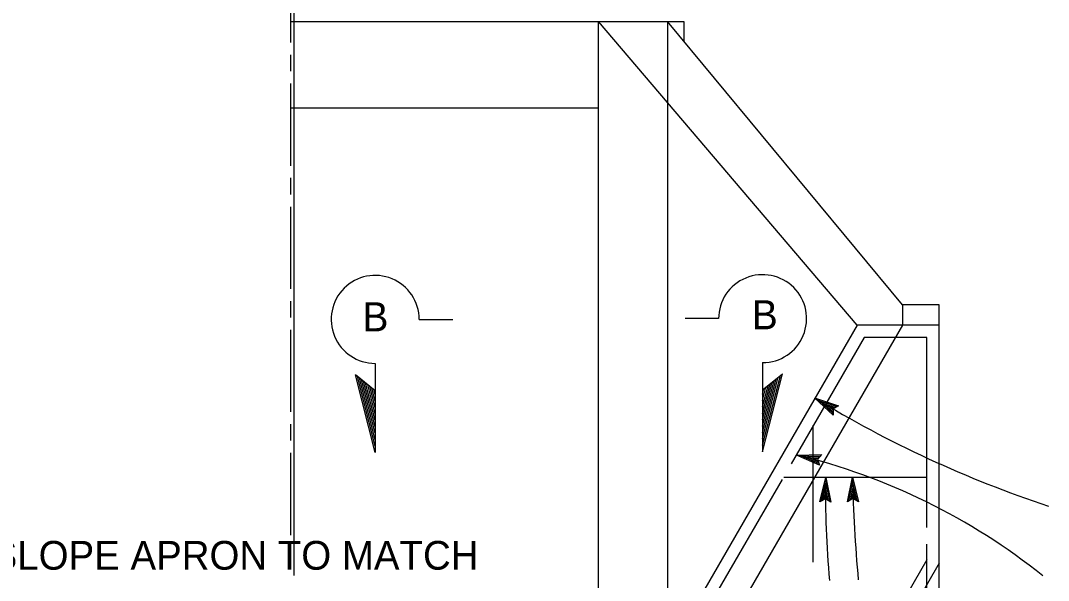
# Model space of a CAD drawing. Extents: x -894 to 866, y -472 to 714.
# Drawn here: x 203.4 to 453.8, y 433.5 to 569.9 of the extents above; entities that cross this region are included whole.
import ezdxf

# ---------------------------------------------------------------- set-up
doc = ezdxf.new("R2010")
doc.units = 0
for name, color, linetype in [('df_CULV-BOX', 7, 'Continuous'), ('df_CULV-BOX-anno', 7, 'Continuous'), ('pp_PRESENTATION', 7, 'Continuous')]:
    doc.layers.add(name, color=color, linetype=linetype)

msp = doc.modelspace()

# ---------------------------------------------------------------- linework, layer by layer
at = {"layer": 'df_CULV-BOX'}
for p, q in [((269.18, 569.68), (364.99, 569.68)), ((407.18, 495.68), (344.18, 569.68)), ((344.18, 385.2), (344.18, 569.68)), ((418.21, 500.68), (360.99, 569.68)), ((360.99, 569.68), (360.99, 396.68)), ((364.99, 569.68), (364.99, 564.86)), ((269.18, 548.68), (344.18, 548.68)), ((427.18, 500.68), (418.21, 500.68)), ((418.21, 500.68), (418.21, 495.68)), ((427.18, 325.68), (427.18, 500.68)), ((407.18, 495.68), (344.18, 386.68)), ((418.21, 495.68), (360.99, 396.68)), ((427.18, 495.68), (407.18, 495.68)), ((408.91, 492.68), (391.1, 461.87)), ((424.18, 492.68), (408.91, 492.68)), ((424.18, 446.34), (424.18, 492.68)), ((396.5, 437.91), (396.5, 471.21)), ((389.34, 458.68), (424.18, 458.68)), ((388.9, 458.06), (371.8, 428.47)), ((424.18, 372.19), (424.18, 442.35)), ((424.18, 438.49), (412.14, 417.74)), ((427.18, 437.68), (362.18, 325.68))]:
    msp.add_line(p, q, dxfattribs=at)
at = {"layer": 'df_CULV-BOX-anno'}
for p, q in [((269.99, 615.13), (269.99, 434.72)), ((401.33, 473.75), (396.83, 477.95)), ((396.83, 477.95), (396.83, 477.95)), ((396.83, 477.95), (402.68, 476.05)), ((401.32, 474.17), (398.02, 477.25)), ((398.03, 477.25), (402.3, 475.86)), ((401.3, 474.6), (399.21, 476.55)), ((399.21, 476.55), (401.97, 475.65)), ((401.33, 474.99), (400.4, 475.85)), ((400.4, 475.85), (401.58, 475.46)), ((402.68, 476.05), (401.32, 475.31)), ((402.68, 476.05), (402.68, 476.05)), ((401.32, 475.31), (401.33, 473.75)), ((401.33, 473.75), (401.33, 473.75)), ((392.4, 464.03), (398.54, 464.18)), ((398.03, 461.56), (392.4, 464.03)), ((392.4, 464.03), (392.4, 464.03)), ((397.88, 461.96), (393.75, 463.76)), ((393.76, 463.77), (398.24, 463.88)), ((395.11, 463.5), (398, 463.57)), ((397.72, 462.35), (395.11, 463.5)), ((396.46, 463.23), (397.7, 463.26)), ((397.62, 462.73), (396.46, 463.23)), ((398.54, 464.18), (397.5, 463.03)), ((398.54, 464.18), (398.54, 464.18)), ((397.5, 463.03), (398.03, 461.56)), ((398.03, 461.56), (398.03, 461.56)), ((398.1, 452.63), (399.58, 458.6)), ((399.58, 458.6), (399.58, 458.6)), ((399.58, 458.6), (400.77, 452.57)), ((404.84, 452.6), (406.06, 458.63)), ((406.06, 458.63), (406.06, 458.63)), ((406.06, 458.63), (407.5, 452.65)), ((398.46, 452.84), (399.54, 457.22)), ((398.83, 453.06), (399.51, 455.83)), ((399.51, 455.83), (400.07, 453)), ((399.55, 457.21), (400.42, 452.81)), ((405.19, 452.82), (406.08, 457.25)), ((405.54, 453.07), (406.11, 455.86)), ((406.09, 457.24), (407.14, 452.88)), ((406.11, 455.86), (406.79, 453.05)), ((399.46, 453.4), (398.1, 452.63)), ((399.18, 453.23), (399.48, 454.45)), ((400.77, 452.57), (399.46, 453.4)), ((399.48, 454.45), (399.72, 453.24)), ((406.16, 453.43), (404.84, 452.6)), ((405.89, 453.25), (406.14, 454.48)), ((406.14, 454.48), (406.43, 453.28)), ((407.5, 452.65), (406.16, 453.43)), ((398.1, 452.63), (398.1, 452.63)), ((400.77, 452.57), (400.77, 452.57)), ((404.84, 452.6), (404.84, 452.6)), ((407.5, 452.65), (407.5, 452.65))]:
    msp.add_line(p, q, dxfattribs=at)
for points in [[(269.18, 584.55), (269.18, 564.55)], [(269.18, 561.55), (269.18, 557.55)], [(269.18, 554.55), (269.18, 534.55)], [(269.18, 531.55), (269.18, 527.55)], [(269.18, 524.55), (269.18, 504.55)], [(269.18, 501.55), (269.18, 497.55)], [(269.18, 494.55), (269.18, 474.55)], [(269.18, 471.55), (269.18, 467.55)], [(269.18, 464.55), (269.18, 444.55)]]:
    msp.add_lwpolyline(points, dxfattribs=at)
for centre, radius, start, end in [((539.78, 712.33), 274.53, 238.6221, 251.7443), ((355.89, 313.82), 154.63, 51.364, 76.3336), ((598.15, 453.22), 198.65, 178.4495, 185.7026), ((747.1, 465.38), 341.11, 181.1348, 185.3448)]:
    msp.add_arc(centre, radius, start, end, dxfattribs=at)
at = {"layer": 'pp_PRESENTATION'}
for p, q in [((300.53, 497.09), (308.68, 497.09)), ((373.44, 497.27), (365.29, 497.27)), ((289.81, 486.37), (289.81, 464.67)), ((384.16, 486.56), (384.16, 464.85)), ((289.81, 464.67), (284.98, 483.62)), ((289.81, 479.7), (284.98, 483.62)), ((289.81, 466.23), (285.48, 483.21)), ((384.16, 464.85), (388.99, 483.8)), ((384.16, 479.89), (388.99, 483.8)), ((384.16, 466.41), (388.49, 483.4)), ((289.81, 467.78), (285.98, 482.81)), ((289.81, 469.34), (286.48, 482.4)), ((289.81, 470.9), (286.98, 481.99)), ((289.81, 472.46), (287.48, 481.59)), ((289.81, 474.02), (287.99, 481.18)), ((289.81, 475.58), (288.49, 480.78)), ((384.16, 467.97), (387.99, 482.99)), ((384.16, 469.53), (387.49, 482.59)), ((384.16, 471.08), (386.99, 482.18)), ((384.16, 472.64), (386.49, 481.77)), ((384.16, 474.2), (385.99, 481.37)), ((384.16, 475.76), (385.48, 480.96)), ((289.81, 477.13), (288.99, 480.37)), ((289.81, 478.69), (289.49, 479.97)), ((384.16, 477.32), (384.98, 480.56)), ((384.16, 478.88), (384.48, 480.15))]:
    msp.add_line(p, q, dxfattribs=at)
for centre, start, end in [((289.81, 497.09), 359.9995, 270), ((384.16, 497.27), 270, 180.0005)]:
    msp.add_arc(centre, 10.72, start, end, dxfattribs=at)

# ---------------------------------------------------------------- texts
at = {"layer": 'df_CULV-BOX-anno'}
msp.add_text('SLOPE APRON TO MATCH', height=7, dxfattribs=at).set_placement((196.39, 436.1))
at = {"layer": 'pp_PRESENTATION'}
for p in [(286.7, 494.18), (381.52, 494.68)]:
    msp.add_text('B', height=7.09, dxfattribs=at).set_placement(p)

doc.saveas('drawing.dxf')
